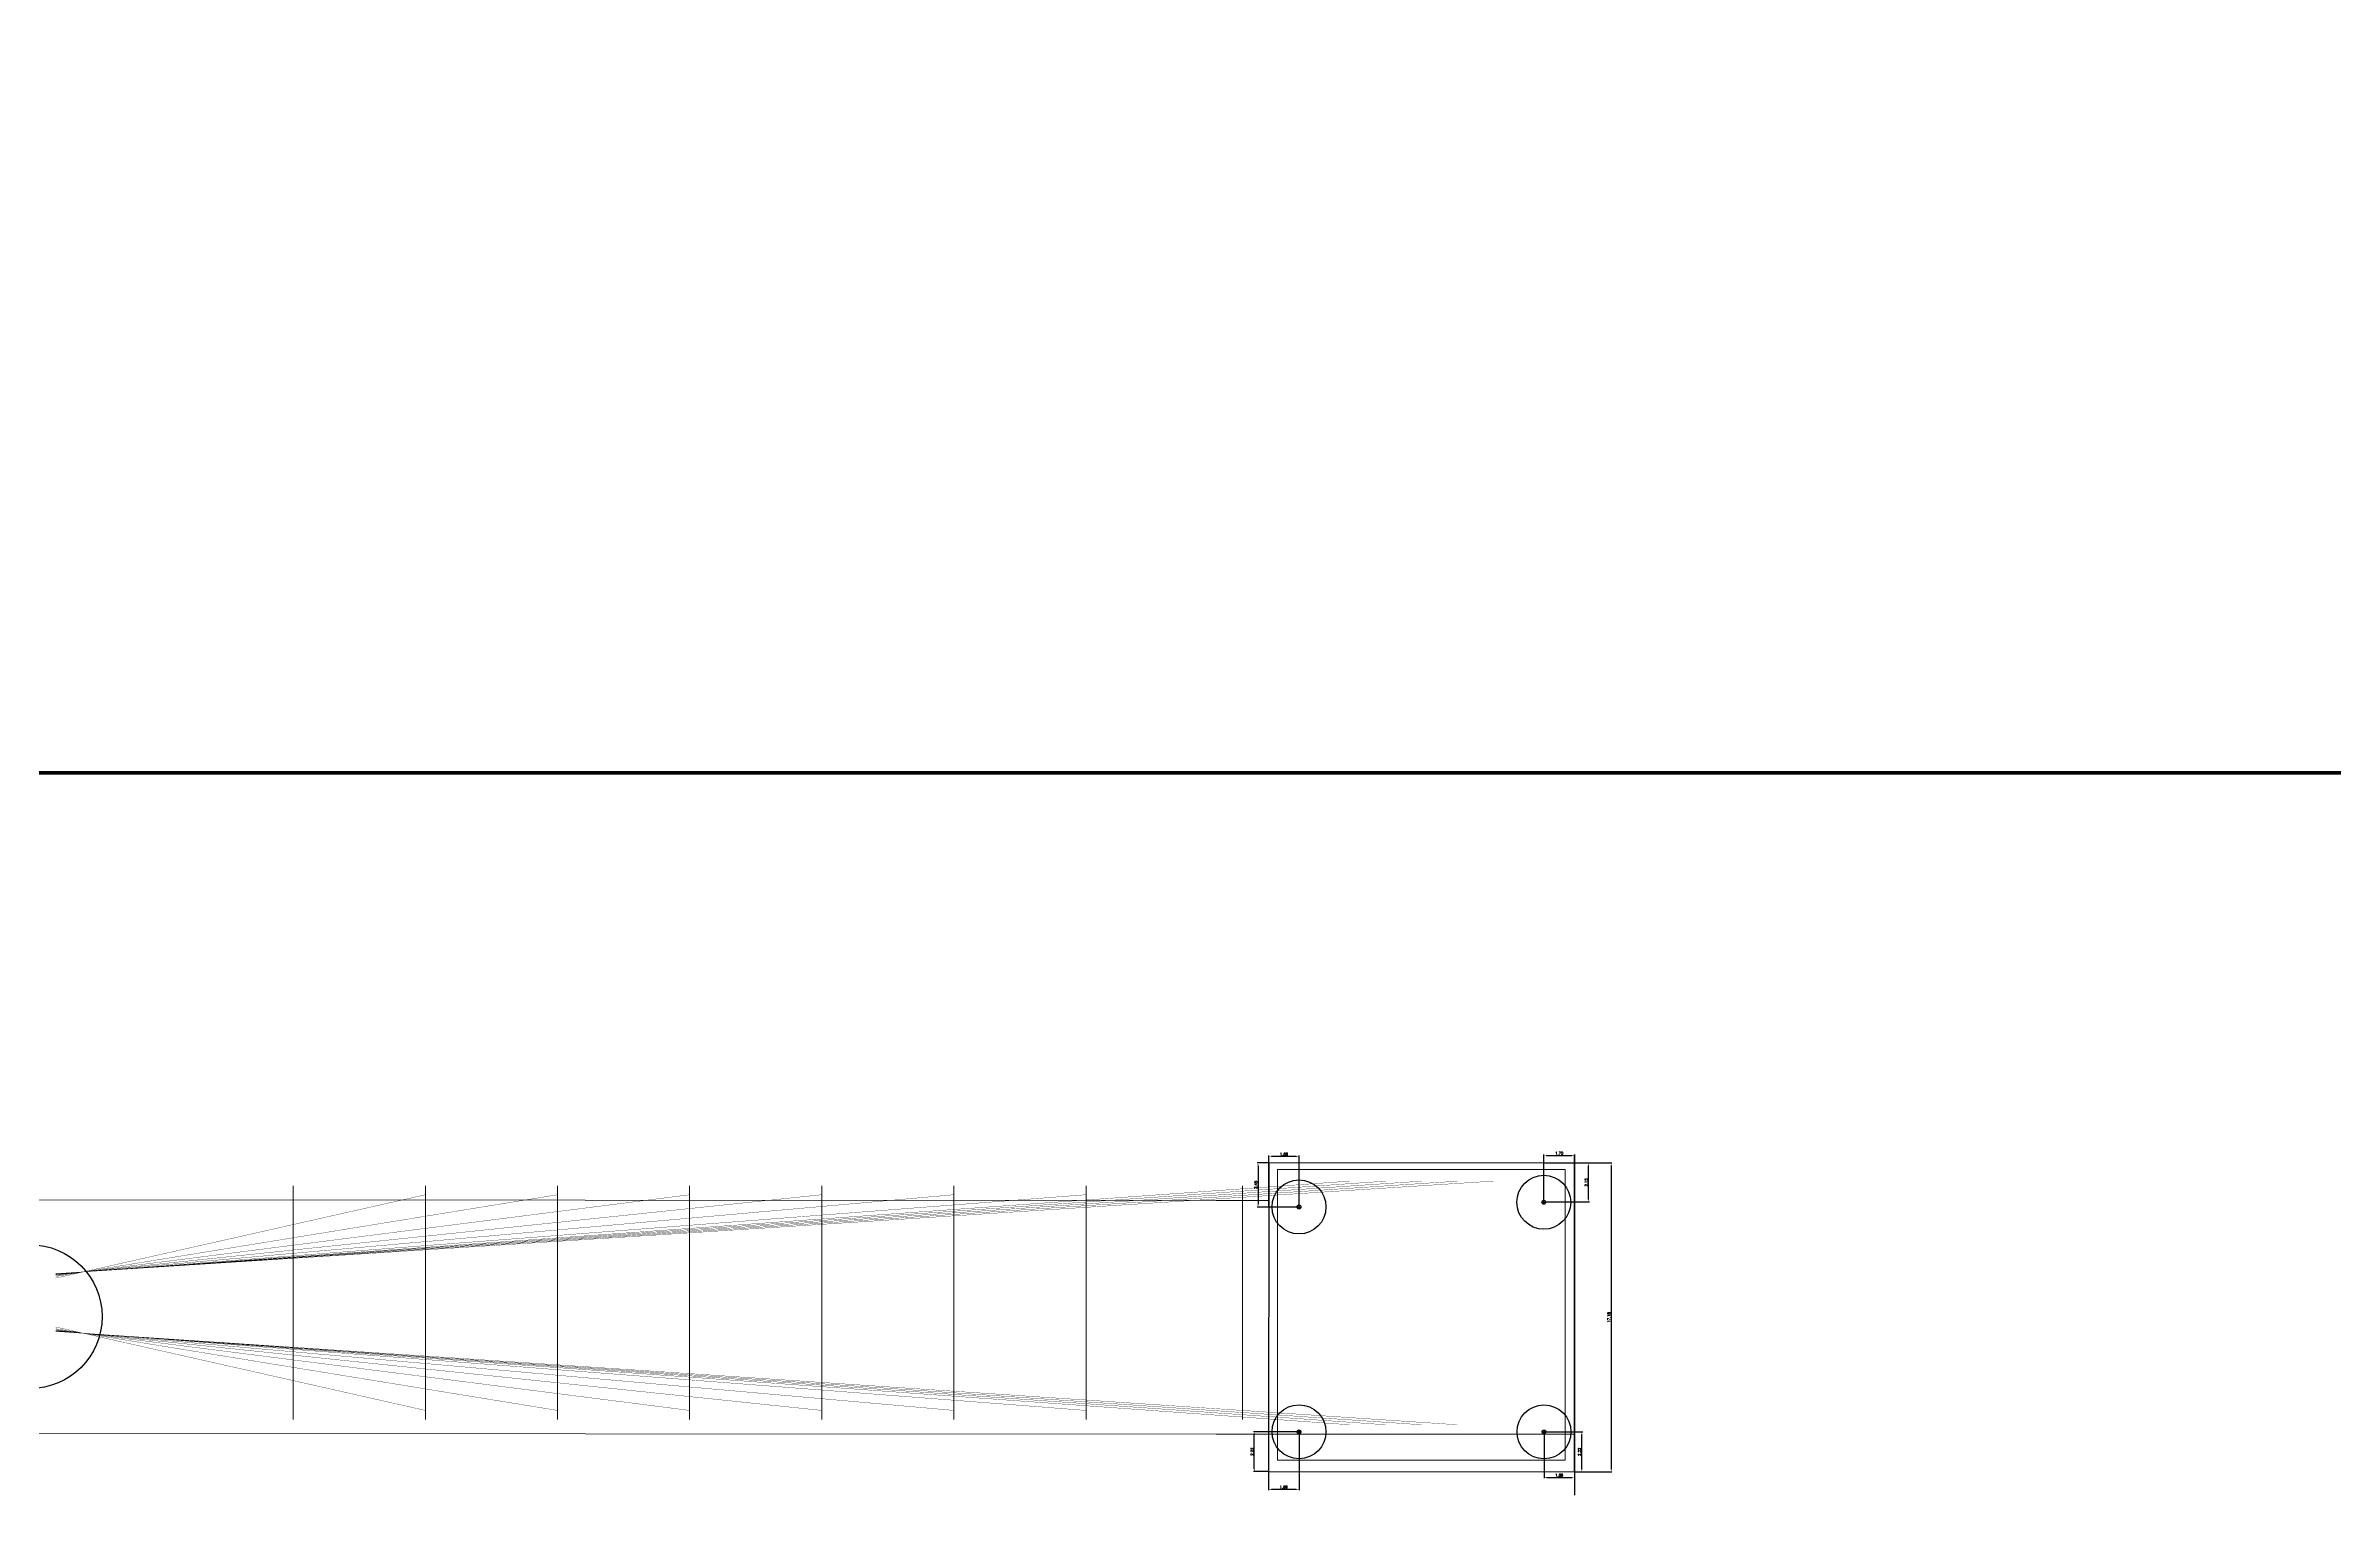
# Model space of a CAD drawing. Header units: metres. Extents: x 1080427 to 1081241, y 976768 to 977191.
# Drawn here: x 1081033.8 to 1081161.1, y 976830.8 to 976911.4 of the extents above; entities that cross this region are included whole.
import ezdxf

# ---------------------------------------------------------------- set-up
doc = ezdxf.new("R2010")
doc.units = ezdxf.units.M
doc.header["$LTSCALE"] = 25.4
for name, color, linetype, lineweight in [('BORDEPUENTE', 4, 'Continuous', 15), ('COTA', 1, 'Continuous', 30), ('COTACIM', 20, 'Continuous', 5), ('OTROS', 8, 'Continuous', 5), ('TIRANTE', 170, 'Continuous', 30)]:
    doc.layers.add(name, color=color, linetype=linetype, lineweight=lineweight)
for name, color, linetype in [('CAISSON ACTUALES', 94, 'Continuous'), ('CONTRAPESO', 3, 'Continuous'), ('PILA', 3, 'Continuous')]:
    doc.layers.add(name, color=color, linetype=linetype)
doc.styles.add('romans', font='romans.shx')
doc.dimstyles.new('Copy 75', dxfattribs={"dimtxt": 0.15, "dimasz": 0.15, "dimexe": 0.05, "dimexo": 0.05, "dimgap": 0.05, "dimtad": 1, "dimzin": 0, "dimdsep": 46, "dimtxsty": 'romans', "dimcen": 0.002, "dimclrd": 1, "dimclre": 1, "dimclrt": 3, "dimadec": 4, "dimazin": 0, "dimtfac": 1, "dimtofl": 0, "dimtmove": 1, "dimatfit": 3, "dimfxl": 1, "dimtolj": 1, "dimtzin": 0, "dimarcsym": 1})

# ---------------------------------------------------------------- blocks, each defined once
blk = doc.blocks.new('*D1083')
at = {"layer": 'COTA', "color": 1, "lineweight": -2, "transparency": 16777216}
for p, q in [((1081101.79, 976846.81), (1081101.79, 976849.65)), ((1081103.32, 976849.6), (1081101.94, 976849.6)), ((1081103.47, 976846.84), (1081103.47, 976849.65))]:
    blk.add_line(p, q, dxfattribs=at)
at = {"layer": 'COTA', "color": 1, "transparency": 16777216}
for points in [[(1081101.94, 976849.63), (1081101.94, 976849.58), (1081101.79, 976849.6)], [(1081103.32, 976849.63), (1081103.32, 976849.58), (1081103.47, 976849.6)]]:
    blk.add_solid(points, dxfattribs=at)
at = {"layer": 'Defpoints', "color": 0, "transparency": 16777216}
for p in [(1081101.79, 976849.6), (1081101.79, 976846.76), (1081103.47, 976846.79)]:
    blk.add_point(p, dxfattribs=at)
at = {"layer": 'COTA', "color": 3, "transparency": 16777216, "insert": (1081102.63, 976849.73), "char_height": 0.15, "attachment_point": 5, "style": 'romans'}
blk.add_mtext('\\A1;1.68', dxfattribs=at)
blk = doc.blocks.new('*D1084')
at = {"layer": 'COTA', "color": 1, "lineweight": -2, "transparency": 16777216}
for p, q in [((1081117.14, 976849.24), (1081119.63, 976849.24)), ((1081119.58, 976847.23), (1081119.58, 976849.09)), ((1081117.14, 976847.08), (1081119.63, 976847.08))]:
    blk.add_line(p, q, dxfattribs=at)
at = {"layer": 'COTA', "color": 1, "transparency": 16777216}
for points in [[(1081119.55, 976849.09), (1081119.6, 976849.09), (1081119.58, 976849.24)], [(1081119.55, 976847.23), (1081119.6, 976847.23), (1081119.58, 976847.08)]]:
    blk.add_solid(points, dxfattribs=at)
at = {"layer": 'Defpoints', "color": 0, "transparency": 16777216}
for p in [(1081117.09, 976849.24), (1081119.58, 976849.24), (1081117.09, 976847.08)]:
    blk.add_point(p, dxfattribs=at)
at = {"layer": 'COTA', "color": 3, "transparency": 16777216, "insert": (1081119.45, 976848.16), "char_height": 0.15, "attachment_point": 5, "rotation": 90, "style": 'romans'}
blk.add_mtext('\\A1;2.15', dxfattribs=at)
blk = doc.blocks.new('*D1085')
at = {"layer": 'COTA', "color": 1, "lineweight": -2, "transparency": 16777216}
for p, q in [((1081117.09, 976847.1), (1081117.09, 976849.71)), ((1081117.24, 976849.66), (1081118.64, 976849.66)), ((1081118.79, 976847.1), (1081118.79, 976849.71))]:
    blk.add_line(p, q, dxfattribs=at)
at = {"layer": 'COTA', "color": 1, "transparency": 16777216}
for points in [[(1081117.24, 976849.68), (1081117.24, 976849.63), (1081117.09, 976849.66)], [(1081118.64, 976849.68), (1081118.64, 976849.63), (1081118.79, 976849.66)]]:
    blk.add_solid(points, dxfattribs=at)
at = {"layer": 'Defpoints', "color": 0, "transparency": 16777216}
for p in [(1081118.79, 976849.66), (1081117.09, 976847.05), (1081118.79, 976847.05)]:
    blk.add_point(p, dxfattribs=at)
at = {"layer": 'COTA', "color": 3, "transparency": 16777216, "insert": (1081117.94, 976849.78), "char_height": 0.15, "attachment_point": 5, "style": 'romans'}
blk.add_mtext('\\A1;1.70', dxfattribs=at)
blk = doc.blocks.new('*D1093')
at = {"layer": 'COTA', "color": 1, "lineweight": -2, "transparency": 16777216}
for p, q in [((1081118.84, 976849.24), (1081120.88, 976849.24)), ((1081120.83, 976849.09), (1081120.83, 976832.21)), ((1081118.83, 976832.06), (1081120.88, 976832.06))]:
    blk.add_line(p, q, dxfattribs=at)
at = {"layer": 'COTA', "color": 1, "transparency": 16777216}
for points in [[(1081120.81, 976849.09), (1081120.86, 976849.09), (1081120.83, 976849.24)], [(1081120.81, 976832.21), (1081120.86, 976832.21), (1081120.83, 976832.06)]]:
    blk.add_solid(points, dxfattribs=at)
at = {"layer": 'Defpoints', "color": 0, "transparency": 16777216}
for p in [(1081118.79, 976849.24), (1081118.78, 976832.06), (1081120.83, 976832.06)]:
    blk.add_point(p, dxfattribs=at)
at = {"layer": 'COTA', "color": 3, "transparency": 16777216, "insert": (1081120.71, 976840.65), "char_height": 0.15, "attachment_point": 5, "rotation": 90, "style": 'romans'}
blk.add_mtext('\\A1;17.18', dxfattribs=at)
blk = doc.blocks.new('*D1094')
at = {"layer": 'COTA', "color": 1, "lineweight": -2, "transparency": 16777216}
for p, q in [((1081103.58, 976834.28), (1081100.93, 976834.28)), ((1081100.98, 976832.22), (1081100.98, 976834.13)), ((1081101.73, 976832.07), (1081100.93, 976832.07))]:
    blk.add_line(p, q, dxfattribs=at)
at = {"layer": 'COTA', "color": 1, "transparency": 16777216}
for points in [[(1081100.96, 976834.13), (1081101.01, 976834.13), (1081100.98, 976834.28)], [(1081100.96, 976832.22), (1081101.01, 976832.22), (1081100.98, 976832.07)]]:
    blk.add_solid(points, dxfattribs=at)
at = {"layer": 'Defpoints', "color": 0, "transparency": 16777216}
for p in [(1081100.98, 976834.28), (1081103.63, 976834.28), (1081101.78, 976832.07)]:
    blk.add_point(p, dxfattribs=at)
at = {"layer": 'COTA', "color": 3, "transparency": 16777216, "insert": (1081100.86, 976833.18), "char_height": 0.15, "attachment_point": 5, "rotation": 90, "style": 'romans'}
blk.add_mtext('\\A1;2.22', dxfattribs=at)
blk = doc.blocks.new('*D1095')
at = {"layer": 'COTA', "color": 1, "lineweight": -2, "transparency": 16777216}
for p, q in [((1081103.47, 976834.23), (1081103.47, 976831.04)), ((1081101.78, 976832.02), (1081101.78, 976831.04)), ((1081101.93, 976831.09), (1081103.32, 976831.09))]:
    blk.add_line(p, q, dxfattribs=at)
at = {"layer": 'COTA', "color": 1, "transparency": 16777216}
for points in [[(1081101.93, 976831.11), (1081101.93, 976831.06), (1081101.78, 976831.09)], [(1081103.32, 976831.11), (1081103.32, 976831.06), (1081103.47, 976831.09)]]:
    blk.add_solid(points, dxfattribs=at)
at = {"layer": 'Defpoints', "color": 0, "transparency": 16777216}
for p in [(1081103.47, 976834.28), (1081101.78, 976832.07), (1081103.47, 976831.09)]:
    blk.add_point(p, dxfattribs=at)
at = {"layer": 'COTA', "color": 3, "transparency": 16777216, "insert": (1081102.62, 976831.21), "char_height": 0.15, "attachment_point": 5, "style": 'romans'}
blk.add_mtext('\\A1;1.69', dxfattribs=at)
blk = doc.blocks.new('*D1096')
at = {"layer": 'COTA', "color": 1, "lineweight": -2, "transparency": 16777216}
for p, q in [((1081117.15, 976834.28), (1081119.25, 976834.28)), ((1081119.2, 976832.21), (1081119.2, 976834.13)), ((1081118.83, 976832.06), (1081119.25, 976832.06))]:
    blk.add_line(p, q, dxfattribs=at)
at = {"layer": 'COTA', "color": 1, "transparency": 16777216}
for points in [[(1081119.18, 976834.13), (1081119.23, 976834.13), (1081119.2, 976834.28)], [(1081119.18, 976832.21), (1081119.23, 976832.21), (1081119.2, 976832.06)]]:
    blk.add_solid(points, dxfattribs=at)
at = {"layer": 'Defpoints', "color": 0, "transparency": 16777216}
for p in [(1081117.1, 976834.28), (1081119.2, 976834.28), (1081118.78, 976832.06)]:
    blk.add_point(p, dxfattribs=at)
at = {"layer": 'COTA', "color": 3, "transparency": 16777216, "insert": (1081119.08, 976833.17), "char_height": 0.15, "attachment_point": 5, "rotation": 90, "style": 'romans'}
blk.add_mtext('\\A1;2.22', dxfattribs=at)
blk = doc.blocks.new('*D1097')
at = {"layer": 'COTA', "color": 1, "lineweight": -2, "transparency": 16777216}
for p, q in [((1081117.1, 976834.23), (1081117.1, 976831.7)), ((1081118.79, 976832.01), (1081118.79, 976831.7)), ((1081117.25, 976831.75), (1081118.64, 976831.75))]:
    blk.add_line(p, q, dxfattribs=at)
at = {"layer": 'COTA', "color": 1, "transparency": 16777216}
for points in [[(1081117.25, 976831.77), (1081117.25, 976831.72), (1081117.1, 976831.75)], [(1081118.64, 976831.77), (1081118.64, 976831.72), (1081118.79, 976831.75)]]:
    blk.add_solid(points, dxfattribs=at)
at = {"layer": 'Defpoints', "color": 0, "transparency": 16777216}
for p in [(1081117.1, 976834.28), (1081118.79, 976832.06), (1081118.79, 976831.75)]:
    blk.add_point(p, dxfattribs=at)
at = {"layer": 'COTA', "color": 3, "transparency": 16777216, "insert": (1081117.94, 976831.87), "char_height": 0.15, "attachment_point": 5, "style": 'romans'}
blk.add_mtext('\\A1;1.69', dxfattribs=at)
blk = doc.blocks.new('*D1098')
at = {"layer": 'COTA', "color": 1, "lineweight": -2, "transparency": 16777216}
for p, q in [((1081101.74, 976849.24), (1081101.14, 976849.24)), ((1081101.19, 976849.09), (1081101.19, 976846.94)), ((1081103.42, 976846.79), (1081101.14, 976846.79))]:
    blk.add_line(p, q, dxfattribs=at)
at = {"layer": 'COTA', "color": 1, "transparency": 16777216}
for points in [[(1081101.16, 976849.09), (1081101.21, 976849.09), (1081101.19, 976849.24)], [(1081101.16, 976846.94), (1081101.21, 976846.94), (1081101.19, 976846.79)]]:
    blk.add_solid(points, dxfattribs=at)
at = {"layer": 'Defpoints', "color": 0, "transparency": 16777216}
for p in [(1081101.79, 976849.24), (1081101.19, 976846.79), (1081103.47, 976846.79)]:
    blk.add_point(p, dxfattribs=at)
at = {"layer": 'COTA', "color": 3, "transparency": 16777216, "insert": (1081101.06, 976848.02), "char_height": 0.15, "attachment_point": 5, "rotation": 90, "style": 'romans'}
blk.add_mtext('\\A1;2.45', dxfattribs=at)

msp = doc.modelspace()

# ---------------------------------------------------------------- linework, layer by layer
at = {"layer": 'BORDEPUENTE'}
msp.add_lwpolyline([(1081101.806252, 976847.156036, -0.0000391965), (1081098.865438, 976847.157286), (1080677.656164, 976847.369239), (1080677.64962, 976834.369241), (1081098.858894, 976834.157288, 0.0002654403), (1081118.79147, 976834.157836, 0.0002654403)], format="xyb", dxfattribs=at)
at = {"layer": 'CAISSON ACTUALES'}
for p, q in [((1081103.380951, 976846.81739), (1081103.555152, 976846.772067)), ((1081103.44539, 976846.707628), (1081103.490713, 976846.881829)), ((1081116.998669, 976847.077413), (1081117.172869, 976847.03209)), ((1081117.063108, 976846.967651), (1081117.10843, 976847.141852)), ((1081103.38205, 976834.30757), (1081103.556251, 976834.262248)), ((1081103.446489, 976834.197809), (1081103.491812, 976834.372009)), ((1081117.009108, 976834.301023), (1081117.183308, 976834.2557)), ((1081117.073547, 976834.191261), (1081117.118869, 976834.365462))]:
    msp.add_line(p, q, dxfattribs=at)
at = {"layer": 'CONTRAPESO'}
msp.add_lwpolyline([(1081118.786645, 976849.236735), (1081101.786784, 976849.244416), (1081101.778711, 976832.065839), (1081118.786645, 976832.0573)], close=True, dxfattribs=at)
at = {"layer": 'COTA', "const_width": 0.2}
msp.add_lwpolyline([(1080619.797527, 977153.234077), (1081240.811784, 977153.234077), (1081240.811784, 976870.940986), (1080619.797527, 976870.940986)], close=True, dxfattribs=at)
at = {"layer": 'COTA', "color": 2}
msp.add_lwpolyline([(1081118.786645, 976849.70843), (1081118.786645, 976830.754342)], dxfattribs=at)
at = {"layer": 'COTACIM'}
msp.add_lwpolyline([(1081118.279314, 976848.875756), (1081102.279316, 976848.88381), (1081102.270356, 976832.705233), (1081118.270354, 976832.697178)], close=True, dxfattribs=at)
at = {"layer": 'OTROS'}
for points in [[(1081047.521731, 976847.973488), (1081047.521731, 976834.973488)], [(1081054.871731, 976847.973488), (1081054.871731, 976834.973488)], [(1081062.221731, 976847.973488), (1081062.221731, 976834.973488)], [(1081069.571731, 976847.973488), (1081069.571731, 976834.973488)], [(1081076.921731, 976847.973488), (1081076.921731, 976834.973488)], [(1081084.271731, 976847.973488), (1081084.271731, 976834.973488)], [(1081091.621731, 976847.973488), (1081091.621731, 976834.973488)], [(1081100.323463, 976847.973494), (1081100.323463, 976834.973494)]]:
    msp.add_lwpolyline(points, dxfattribs=at)
at = {"layer": 'PILA', "color": 22}
for centre, radius in [((1081117.085769, 976847.054752), 1.5), ((1081103.468052, 976846.794728), 1.5), ((1081103.468052, 976846.794728), 0.107259), ((1081117.085769, 976847.054752), 0.107259), ((1081032.886561, 976840.689874), 4), ((1081103.469151, 976834.284909), 1.5), ((1081117.096208, 976834.278361), 1.5), ((1081103.469151, 976834.284909), 0.107259), ((1081117.096208, 976834.278361), 0.107259)]:
    msp.add_circle(centre, radius, dxfattribs=at)
at = {"layer": 'TIRANTE', "const_width": 0.017}
for points in [[(1081034.308084, 976843.083236), (1081114.285417, 976848.231797)], [(1081034.308084, 976843.071305), (1081106.286812, 976848.231797)], [(1081034.308084, 976843.081303), (1081112.283777, 976848.228797)], [(1081034.308084, 976843.079284), (1081110.285417, 976848.228797)], [(1081034.308084, 976843.077176), (1081108.285417, 976848.228797)], [(1081034.308084, 976842.834914), (1081054.871731, 976847.473488)], [(1081034.308084, 976842.929131), (1081062.221731, 976847.473488)], [(1081034.308084, 976842.982326), (1081069.571731, 976847.473488)], [(1081034.308084, 976843.016502), (1081076.921731, 976847.473488)], [(1081034.308084, 976843.040311), (1081084.271731, 976847.473488)], [(1081034.308084, 976843.057849), (1081091.621731, 976847.473488)], [(1081034.308084, 976840.114193), (1081054.871731, 976835.473488)], [(1081034.308084, 976840.020016), (1081062.221731, 976835.473488)], [(1081034.308084, 976839.966841), (1081069.571731, 976835.473488)], [(1081034.308084, 976839.932679), (1081076.921731, 976835.473488)], [(1081034.308084, 976839.908878), (1081084.271731, 976835.473488)], [(1081034.308084, 976839.891346), (1081091.621731, 976835.473488)], [(1081034.308084, 976839.877895), (1081108.285417, 976834.675214)], [(1081034.308084, 976839.872026), (1081106.285417, 976834.675214)], [(1081034.308084, 976839.869918), (1081110.285417, 976834.675214)], [(1081034.308084, 976839.867901), (1081112.285417, 976834.675214)]]:
    msp.add_lwpolyline(points, dxfattribs=at)

# ---------------------------------------------------------------- dimensions: what is measured, and where the dimension line sits
at = {"layer": 'COTA', "color": 2}
for base, p1, p2, picture, middle in [((1081101.786784, 976849.601888), (1081103.468052, 976846.794728), (1081101.786784, 976846.758575), '*D1083', (1081102.627418, 976849.726888)), ((1081118.786645, 976849.65843), (1081117.085769, 976847.054752), (1081118.786645, 976847.053898), '*D1085', (1081117.936207, 976849.78343)), ((1081103.469151, 976831.08985), (1081101.778711, 976832.065839), (1081103.469151, 976834.284909), '*D1095', (1081102.623931, 976831.21485)), ((1081118.786646, 976831.749667), (1081117.096208, 976834.278361), (1081118.786646, 976832.058153), '*D1097', (1081117.941427, 976831.874667))]:
    dim = msp.add_linear_dim(base=base, p1=p1, p2=p2, dimstyle='Copy 75', dxfattribs=at)
    dim.commit()
    dim.dimension.update_dxf_attribs({"geometry": picture, "text_midpoint": middle})
for base, p1, p2, picture, middle in [((1081101.185221, 976846.794728), (1081101.78815, 976849.244416), (1081103.468052, 976846.794728), '*D1098', (1081101.060221, 976848.019572)), ((1081119.576201, 976849.236735), (1081117.085769, 976847.084752), (1081117.087271, 976849.236735), '*D1084', (1081119.451201, 976848.160743)), ((1081120.833075, 976832.057304), (1081118.787741, 976849.235881), (1081118.778709, 976832.057304), '*D1093', (1081120.708075, 976840.646592)), ((1081100.983921, 976834.284909), (1081101.778711, 976832.065839), (1081103.631263, 976834.284909), '*D1094', (1081100.858921, 976833.175374)), ((1081119.201924, 976834.278361), (1081118.778709, 976832.058153), (1081117.096208, 976834.278361), '*D1096', (1081119.076924, 976833.168257))]:
    dim = msp.add_linear_dim(base=base, p1=p1, p2=p2, angle=90, dimstyle='Copy 75', dxfattribs=at)
    dim.commit()
    dim.dimension.update_dxf_attribs({"geometry": picture, "text_midpoint": middle})

doc.saveas('drawing.dxf')
